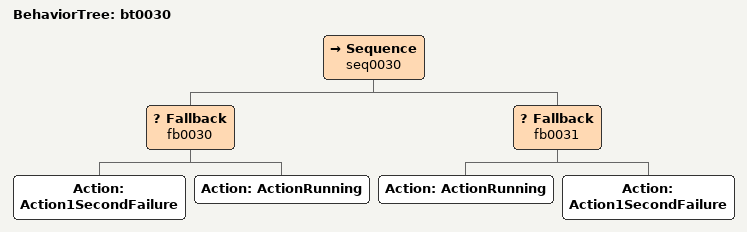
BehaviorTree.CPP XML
<root>

  <BehaviorTree ID="bt0030">
    <Sequence name="seq0030">
     <Fallback name="fb0030">
      <Action ID="Action1SecondFailure" />
      <Action ID="ActionRunning" />
    </Fallback>

     <Fallback name="fb0031">
      <Action ID="ActionRunning" />
      <Action ID="Action1SecondFailure" />
      </Fallback>

    </Sequence>
  </BehaviorTree>

</root>
